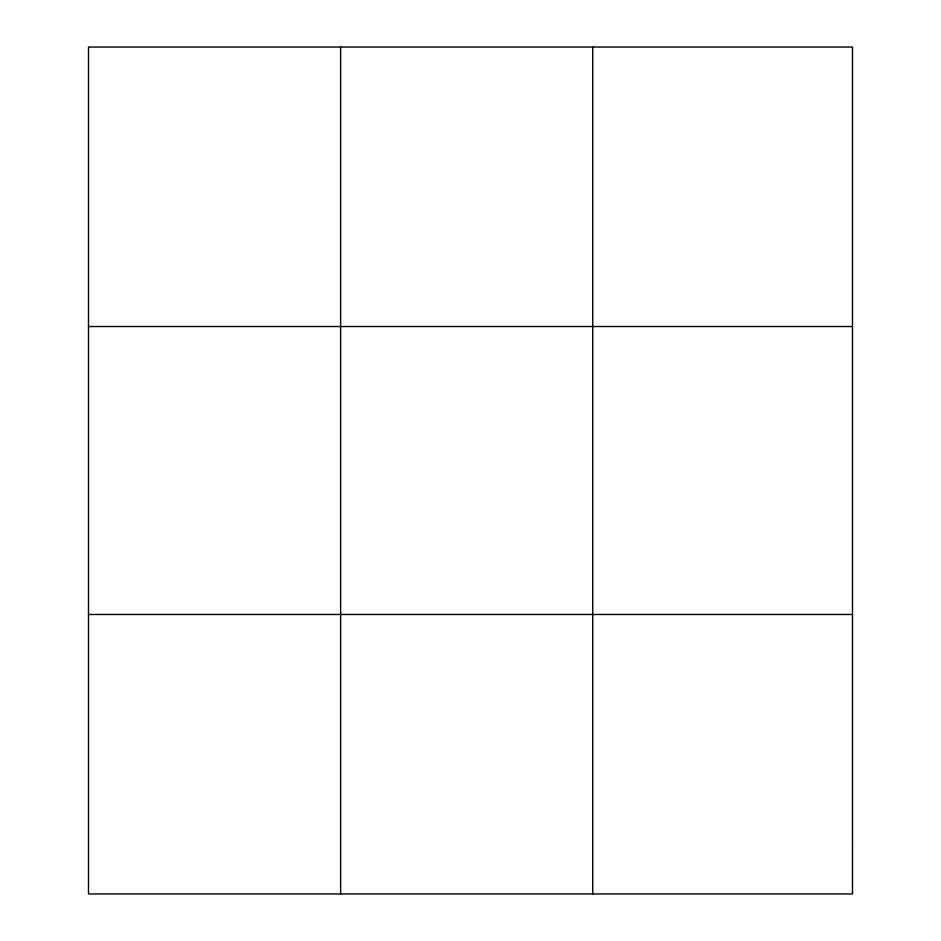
<?xml version="1.0" encoding="UTF-8"?>
<svg xmlns="http://www.w3.org/2000/svg" width="941" height="941" viewBox="0 0 941 941"><rect width="100%" height="100%" fill="white"/><g stroke="black" fill="none" stroke-linecap="round" stroke-linejoin="round"><path stroke-width="1.41" d="M340.618 47.05L340.618 893.95M592.736 47.05L592.736 893.95M88.501 326.527L852.499 326.527M88.501 614.473L852.499 614.473M852.499 847.37L852.499 893.95L88.501 893.95L88.501 47.05L852.499 47.05L852.499 847.37"/></g></svg>
